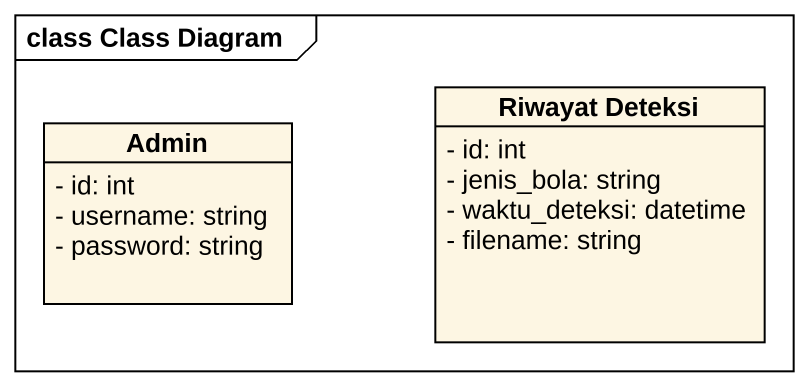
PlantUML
@startuml
mainframe class Class Diagram
hide circle
hide empty members
skinparam classAttributeIconSize 0
class "Riwayat Deteksi" as Riwayat_Deteksi {
  - id: int
  - jenis_bola: string
  - waktu_deteksi: datetime
  - filename: string
}
class Admin {
  - id: int
  - username: string
  - password: string
}
@enduml
